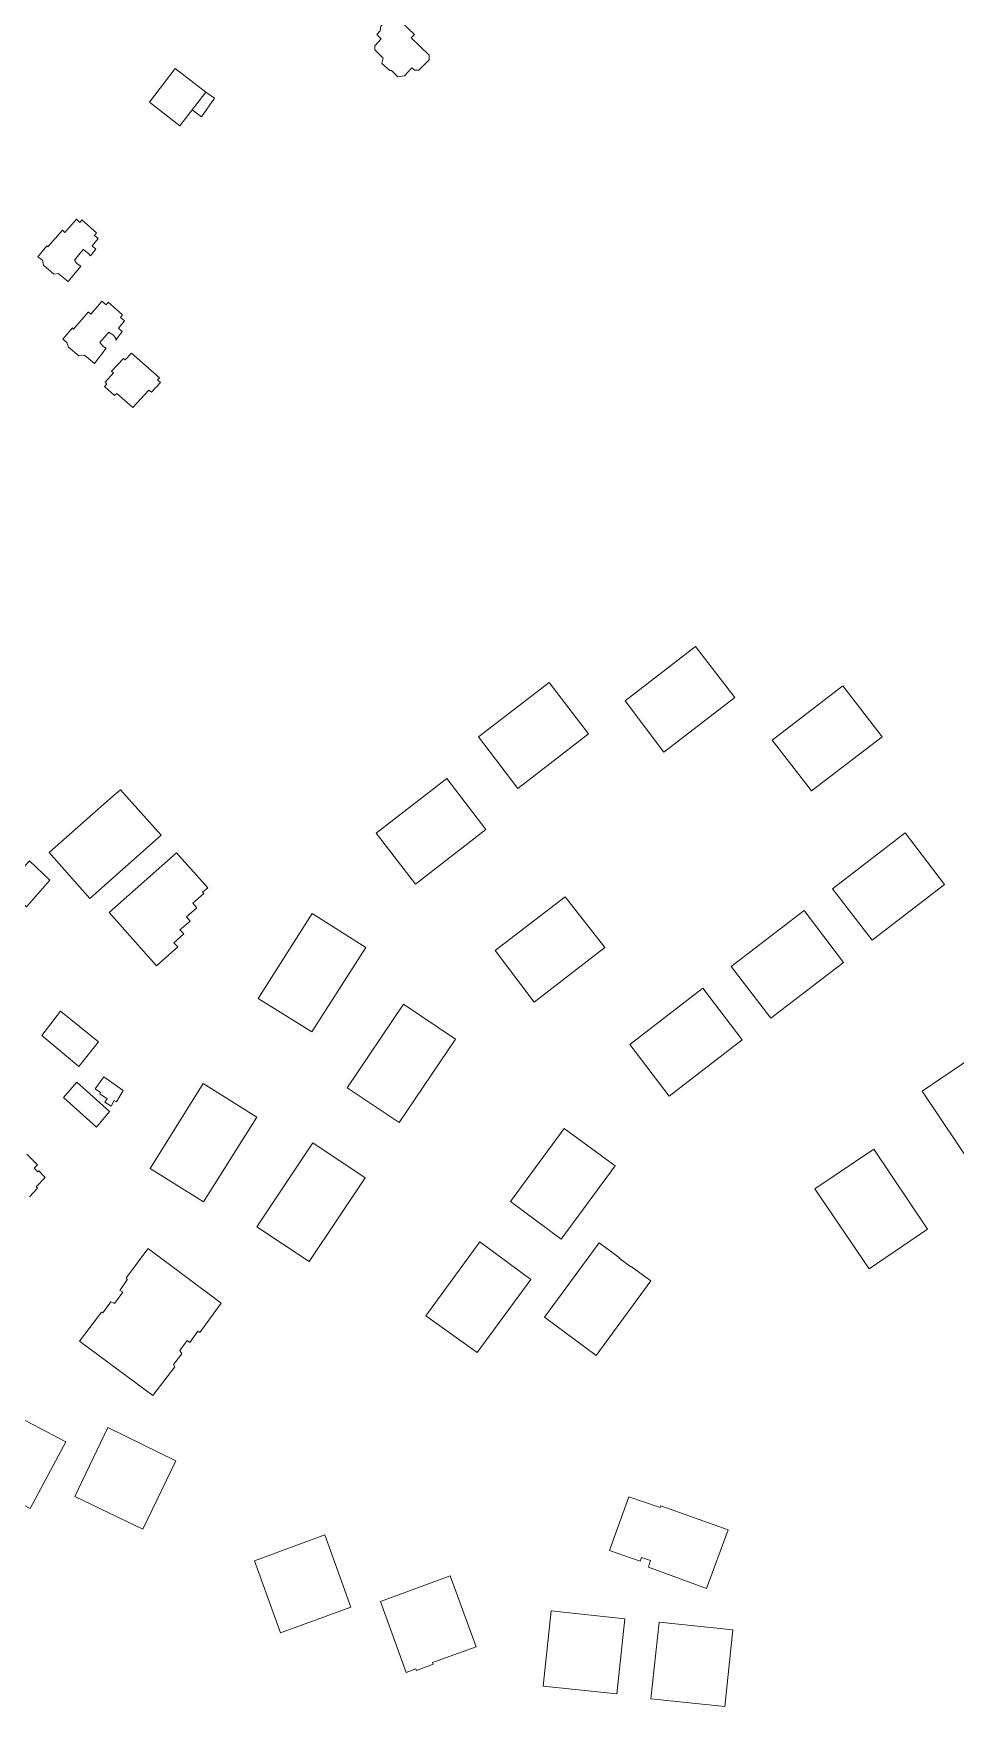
# Model space of a CAD drawing. Header units: metres. Extents: x 560562 to 562005, y 4539029 to 4540676.
# Drawn here: x 561276 to 561519.9, y 4539766.1 to 4540208.5 of the extents above; entities that cross this region are included whole.
import ezdxf

# ---------------------------------------------------------------- set-up
doc = ezdxf.new("R2010")
doc.units = ezdxf.units.M
doc.layers.add('B_MESKEN', color=2, linetype='Continuous', lineweight=0)

msp = doc.modelspace()

# ---------------------------------------------------------------- linework, layer by layer
at = {"layer": 'B_MESKEN', "lineweight": 13}
for points in [[(561371.621, 4540213.1021, 255.1746), (561376.8055, 4540208.2026, 255.1746), (561375.9457, 4540207.3253, 255.1746), (561380.6499, 4540202.716, 255.1746), (561380.6819, 4540201.52, 255.1746), (561377.9408, 4540198.782, 255.1746), (561376.8324, 4540198.7495, 255.1746), (561376.0966, 4540199.3772, 255.1746), (561374.1604, 4540197.2714, 255.1746), (561372.36, 4540196.9955, 255.1746), (561370.6718, 4540198.6704, 255.1746), (561370.2402, 4540198.6781, 255.1746), (561368.1787, 4540200.4841, 255.1746), (561368.4892, 4540201.9336, 255.1746), (561366.2948, 4540204.1009, 255.1746), (561366.3077, 4540205.1562, 255.1746), (561368.023, 4540207.0728, 255.1746), (561366.8432, 4540208.1744, 255.1746), (561367.7003, 4540209.153, 255.1746), (561367.9147, 4540210.3562, 255.1746), (561369.4767, 4540211.8626, 255.1746), (561370.7012, 4540212.1622, 255.1746), (561371.621, 4540213.1021, 255.1746)], [(561313.5004, 4540199.2427, 248.9764), (561321.5732, 4540192.9675, 248.9764), (561314.7376, 4540184.0216, 248.9764), (561306.7071, 4540190.2772, 248.9764), (561313.5004, 4540199.2427, 248.9764)], [(561321.5732, 4540192.9674, 244.1178), (561323.9067, 4540191.3969, 244.1178), (561320.4235, 4540186.4384, 244.1178), (561318.0099, 4540188.304, 244.1178), (561321.5732, 4540192.9674, 244.1178)], [(561287.3703, 4540159.37, 250.0714), (561288.2598, 4540158.508, 250.0714), (561288.8446, 4540159.1817, 250.0714), (561292.6993, 4540155.7268, 250.0714), (561292.115, 4540155.0325, 250.0714), (561293.1552, 4540154.2223, 250.0714), (561291.5425, 4540152.3488, 250.0714), (561292.545, 4540151.3939, 250.0714), (561291.0957, 4540149.6278, 250.0714), (561290.8352, 4540149.9674, 250.0714), (561290.5868, 4540150.2912, 250.0714), (561289.405, 4540151.1939, 250.0714), (561289.1749, 4540151.3696, 250.0714), (561286.8977, 4540148.5314, 250.0714), (561287.438, 4540147.7468, 250.0714), (561287.585, 4540147.5333, 250.0714), (561288.5802, 4540146.9477, 250.0714), (561285.1642, 4540142.8409, 250.0714), (561282.5296, 4540144.9782, 250.0714), (561281.4103, 4540144.8629, 250.0714), (561278.6466, 4540147.1605, 250.0714), (561278.3607, 4540148.5264, 250.0714), (561277.1319, 4540149.3926, 250.0714), (561279.5895, 4540152.3168, 250.0714), (561279.8249, 4540152.0375, 250.0714), (561283.6623, 4540156.4353, 250.0714), (561284.3282, 4540155.8705, 250.0714), (561287.3703, 4540159.37, 250.0714)], [(561294.1188, 4540137.6544, 254.6752), (561295.2144, 4540136.7517, 254.6752), (561295.8016, 4540137.4259, 254.6752), (561298.6895, 4540134.8836, 254.6752), (561299.5977, 4540134.0841, 254.6752), (561298.9991, 4540133.3347, 254.6752), (561300.1341, 4540132.4743, 254.6752), (561298.5378, 4540130.5356, 254.6752), (561299.4459, 4540129.6689, 254.6752), (561297.809, 4540127.3894, 254.6752), (561297.7747, 4540127.8031, 254.6752), (561297.1823, 4540128.6933, 254.6752), (561296.1539, 4540129.3505, 254.6752), (561295.9671, 4540129.4699, 254.6752), (561293.6081, 4540126.7763, 254.6752), (561294.1746, 4540126.0079, 254.6752), (561294.3559, 4540125.762, 254.6752), (561295.2801, 4540125.2847, 254.6752), (561292.1727, 4540121.2085, 254.6752), (561289.4991, 4540123.3847, 254.6752), (561287.9983, 4540123.2587, 254.6752), (561285.3209, 4540125.5572, 254.6752), (561284.8151, 4540126.742, 254.6752), (561283.8006, 4540127.6482, 254.6752), (561286.3232, 4540130.6544, 254.6752), (561286.6211, 4540130.2974, 254.6752), (561290.4994, 4540134.7432, 254.6752), (561290.5486, 4540134.7996, 254.6752), (561291.1826, 4540134.2512, 254.6752), (561291.677, 4540134.8242, 254.6752), (561291.6725, 4540134.8242, 254.6752), (561293.4752, 4540136.912, 254.6752), (561294.1188, 4540137.6544, 254.6752)], [(561301.9852, 4540123.9704, 256.1625), (561309.3468, 4540117.395, 256.1625), (561308.8484, 4540116.8746, 256.1625), (561309.5717, 4540116.2079, 256.1625), (561307.217, 4540113.6031, 256.1625), (561306.5158, 4540114.1901, 256.1625), (561302.2926, 4540109.5318, 256.1625), (561298.0714, 4540113.2994, 256.1625), (561297.4499, 4540112.7158, 256.1625), (561294.8442, 4540115.0856, 256.1625), (561295.4424, 4540115.7699, 256.1625), (561294.9984, 4540116.2868, 256.1625), (561297.169, 4540118.7231, 256.1625), (561296.6876, 4540119.1535, 256.1625), (561299.8268, 4540122.5692, 256.1625), (561300.2872, 4540122.1375, 256.1625), (561301.9852, 4540123.9704, 256.1625)], [(561432.4883, 4540032.0441, 288.1956), (561451.1506, 4540046.3878, 288.1956), (561461.4891, 4540032.8591, 288.1956), (561442.7511, 4540018.4819, 288.1956), (561432.4883, 4540032.0441, 288.1956)], [(561412.3731, 4540036.833, 289.1932), (561422.8333, 4540023.3169, 289.1932), (561404.1353, 4540008.8807, 289.1932), (561393.765, 4540022.4881, 289.1932), (561412.3731, 4540036.833, 289.1932)], [(561481.8316, 4540008.2069, 279.7057), (561471.4322, 4540021.6043, 279.7057), (561490.1135, 4540036.0191, 279.7057), (561500.4799, 4540022.5215, 279.7057), (561481.8316, 4540008.2069, 279.7057)], [(561299.0477, 4540008.5179, 269.2349), (561309.8172, 4539996.4765, 269.2349), (561290.898, 4539979.7332, 269.2349), (561280.1721, 4539991.9186, 269.2349), (561296.2104, 4540006.0968, 269.2349), (561299.0477, 4540008.5179, 269.2349)], [(561366.6942, 4539997.0542, 289.2057), (561385.3054, 4540011.4474, 289.2057), (561395.6522, 4539997.9667, 289.2057), (561377.0874, 4539983.5823, 289.2057), (561366.6942, 4539997.0542, 289.2057)], [(561506.5752, 4539997.086, 265.8073), (561517.0215, 4539983.4177, 265.8073), (561497.8285, 4539968.7563, 265.8073), (561487.3579, 4539982.267, 265.8073), (561506.5752, 4539997.086, 265.8073)], [(561296.0632, 4539976.0733, 266.8843), (561313.8125, 4539991.8273, 266.8843), (561322.0932, 4539982.5624, 266.8843), (561320.737, 4539981.4408, 266.8843), (561321.0842, 4539981.0517, 266.8843), (561318.1272, 4539978.4763, 266.8843), (561319.1992, 4539977.2623, 266.8843), (561316.4502, 4539974.8682, 266.8843), (561317.4352, 4539973.7843, 266.8843), (561314.7417, 4539971.511, 266.8843), (561315.8198, 4539970.4358, 266.8843), (561313.119, 4539968.0444, 266.8843), (561314.2333, 4539967.0024, 266.8843), (561308.5961, 4539961.9779, 266.8843), (561296.0632, 4539976.0733, 266.8843)], [(561274.9219, 4539989.6853, 259.5974), (561280.3729, 4539984.5935, 259.5974), (561274.1448, 4539977.5796, 259.5974), (561268.4865, 4539982.5582, 259.5974), (561274.9219, 4539989.6853, 259.5974)], [(561416.6888, 4539980.2083, 278.8186), (561427.1564, 4539966.7608, 278.8186), (561408.427, 4539952.3778, 278.8186), (561398.0963, 4539965.9614, 278.8186), (561416.6888, 4539980.2083, 278.8186)], [(561349.7502, 4539975.7615, 289.2357), (561363.8887, 4539966.8392, 289.2357), (561349.6392, 4539944.4658, 289.2357), (561335.4785, 4539953.2866, 289.2357), (561349.7502, 4539975.7615, 289.2357)], [(561479.8837, 4539976.6157, 265.8198), (561490.2706, 4539962.8614, 265.8198), (561471.0093, 4539948.1356, 265.8198), (561460.5785, 4539961.7837, 265.8198), (561479.8837, 4539976.6157, 265.8198)], [(561453.0873, 4539956.0114, 265.8949), (561463.4674, 4539942.369, 265.8949), (561444.1335, 4539927.4826, 265.8949), (561433.709, 4539941.1855, 265.8949), (561453.0873, 4539956.0114, 265.8949)], [(561373.8845, 4539951.7981, 275.1981), (561387.6572, 4539942.531, 275.1981), (561372.7615, 4539920.5575, 275.1981), (561358.9975, 4539929.7051, 275.1981), (561373.8845, 4539951.7981, 275.1981)], [(561283.1798, 4539949.9303, 260.1849), (561293.2451, 4539941.8456, 260.1849), (561288.0071, 4539935.3621, 260.1849), (561278.2025, 4539943.5313, 260.1849), (561283.1798, 4539949.9303, 260.1849)], [(561531.7815, 4539912.0685, 249.9671), (561525.2917, 4539907.6805, 249.9671), (561511.0374, 4539928.848, 249.9671), (561526.6826, 4539939.3866, 249.9671), (561531.6143, 4539932.042, 249.9671), (561540.8904, 4539918.2276, 249.9671), (561531.7815, 4539912.0685, 249.9671)], [(561294.6113, 4539932.6475, 255.0474), (561299.6985, 4539929.027, 255.0474), (561298.012, 4539926.0129, 255.0474), (561297.3561, 4539926.3728, 255.0474), (561296.5461, 4539924.8539, 255.0474), (561294.8498, 4539925.8762, 255.0474), (561295.4627, 4539926.7937, 255.0474), (561293.5307, 4539928.1201, 255.0474), (561293.7101, 4539928.4404, 255.0474), (561292.32, 4539929.4694, 255.0474), (561294.6113, 4539932.6475, 255.0474)], [(561283.961, 4539927.1033, 256.3224), (561287.4465, 4539931.2123, 256.3224), (561296.0953, 4539923.4345, 256.3224), (561292.6509, 4539919.2822, 256.3224), (561283.961, 4539927.1033, 256.3224)], [(561320.9185, 4539930.8728, 288.9682), (561335.0638, 4539921.9565, 288.9682), (561320.9845, 4539899.5308, 288.9682), (561306.8486, 4539908.3872, 288.9682), (561320.9185, 4539930.8728, 288.9682)], [(561349.8696, 4539915.1896, 275.4557), (561363.7089, 4539905.9042, 275.4557), (561348.9532, 4539883.7927, 275.4557), (561335.0989, 4539892.9542, 275.4557), (561349.8696, 4539915.1896, 275.4557)], [(561416.359, 4539918.9389, 262.9072), (561429.8356, 4539909.0688, 262.9072), (561415.6308, 4539889.685, 262.9072), (561402.2154, 4539899.6001, 262.9072), (561416.359, 4539918.9389, 262.9072)], [(561498.2745, 4539913.4747, 253.5823), (561512.503, 4539892.3463, 253.5823), (561497.0155, 4539881.7966, 253.5823), (561482.6998, 4539902.9775, 253.5823), (561498.2745, 4539913.4747, 253.5823)], [(561394.0636, 4539888.9601, 262.8298), (561407.5296, 4539879.0636, 262.8298), (561393.3512, 4539859.6806, 262.8298), (561379.7871, 4539869.4263, 262.8298), (561394.0636, 4539888.9601, 262.8298)], [(561425.6329, 4539888.6842, 258.5573), (561431.0008, 4539884.7731, 258.5573), (561430.916, 4539884.629, 258.5573), (561434.0181, 4539882.3451, 258.5573), (561434.1455, 4539882.4771, 258.5573), (561439.3242, 4539878.6382, 258.5573), (561424.8729, 4539858.9342, 258.5573), (561411.1471, 4539869.0452, 258.5573), (561425.6329, 4539888.6842, 258.5573)], [(561288.2132, 4539862.7582, 286.6864), (561293.9801, 4539870.3963, 286.6864), (561294.3759, 4539870.2401, 286.6864), (561296.4765, 4539873.1116, 286.6864), (561297.4451, 4539872.6868, 286.6864), (561299.6629, 4539875.6523, 286.6864), (561298.8342, 4539876.1444, 286.6864), (561300.8642, 4539879.0724, 286.6864), (561300.6567, 4539879.2325, 286.6864), (561300.5908, 4539879.387, 286.6864), (561300.6138, 4539879.5768, 286.6864), (561306.2568, 4539887.1476, 286.6864), (561306.4356, 4539887.1408, 286.6864), (561325.6975, 4539872.7404, 286.6864), (561320.0384, 4539865.0373, 286.6864), (561319.4883, 4539865.3633, 286.6864), (561317.4021, 4539862.358, 286.6864), (561316.678, 4539862.8719, 286.6864), (561314.6879, 4539860.2138, 286.6864), (561315.2603, 4539859.3707, 286.6864), (561313.083, 4539856.5488, 286.6864), (561313.3939, 4539855.9267, 286.6864), (561307.5908, 4539848.3905, 286.6864), (561288.2132, 4539862.7582, 286.6864)], [(561284.5897, 4539836.0766, 285.9114), (561275.1792, 4539818.4669, 285.9114), (561257.8257, 4539827.5635, 285.9114), (561267.3279, 4539845.2188, 285.9114), (561284.5897, 4539836.0766, 285.9114)], [(561295.7124, 4539839.8826, 280.8213), (561313.6434, 4539831.0821, 280.8213), (561304.9781, 4539813.0096, 280.8213), (561286.936, 4539821.6139, 280.8213), (561295.7124, 4539839.8826, 280.8213)], [(561436.492, 4539804.5056, 253.8698), (561428.4127, 4539807.4062, 253.8698), (561433.5293, 4539821.58, 253.8698), (561441.8065, 4539818.7082, 253.8698), (561441.9645, 4539819.2226, 253.8698), (561459.7357, 4539812.8163, 253.8698), (561454.0253, 4539797.301, 253.8698), (561438.6681, 4539802.9817, 253.8698), (561439.2136, 4539804.6923, 253.8698), (561436.8704, 4539805.542, 253.8698), (561436.492, 4539804.5056, 253.8698)], [(561353.0502, 4539811.5235, 271.7672), (561359.9572, 4539792.3646, 271.7672), (561341.3602, 4539785.6022, 271.7672), (561334.5017, 4539804.5979, 271.7672), (561353.0502, 4539811.5235, 271.7672)], [(561386.247, 4539800.6629, 267.6573), (561393.1175, 4539781.9046, 267.6573), (561381.5639, 4539777.7314, 267.6573), (561381.7231, 4539777.3022, 267.6573), (561377.2997, 4539775.6564, 267.6573), (561377.1322, 4539776.108, 267.6573), (561374.6089, 4539775.1538, 267.6573), (561367.7654, 4539793.9273, 267.6573), (561386.247, 4539800.6629, 267.6573)], [(561410.8449, 4539771.4643, 256.5451), (561412.9368, 4539791.3918, 256.5451), (561432.4484, 4539789.3207, 256.5451), (561430.2795, 4539769.4635, 256.5451), (561410.8449, 4539771.4643, 256.5451)], [(561439.3465, 4539768.1946, 250.3823), (561441.5005, 4539788.3796, 250.3823), (561461.0171, 4539786.3526, 250.3823), (561458.8548, 4539766.1139, 250.3823), (561439.3465, 4539768.1946, 250.3823)]]:
    msp.add_polyline3d(points, close=True, dxfattribs=at)
msp.add_polyline3d([(561274.2646, 4539912.1504, 266.3875), (561277.069, 4539909.3022, 266.3875), (561276.2409, 4539908.4342, 266.3875), (561277.1691, 4539907.5191, 266.3875), (561277.3961, 4539907.7364, 266.3875), (561279.0863, 4539906.0286, 266.3875), (561279.0863, 4539906.0286, 266.3875), (561276.6983, 4539903.4958, 266.3875), (561277.1001, 4539903.1301, 266.3875), (561274.9239, 4539900.9004, 266.3875)], dxfattribs=at)

doc.saveas('drawing.dxf')
